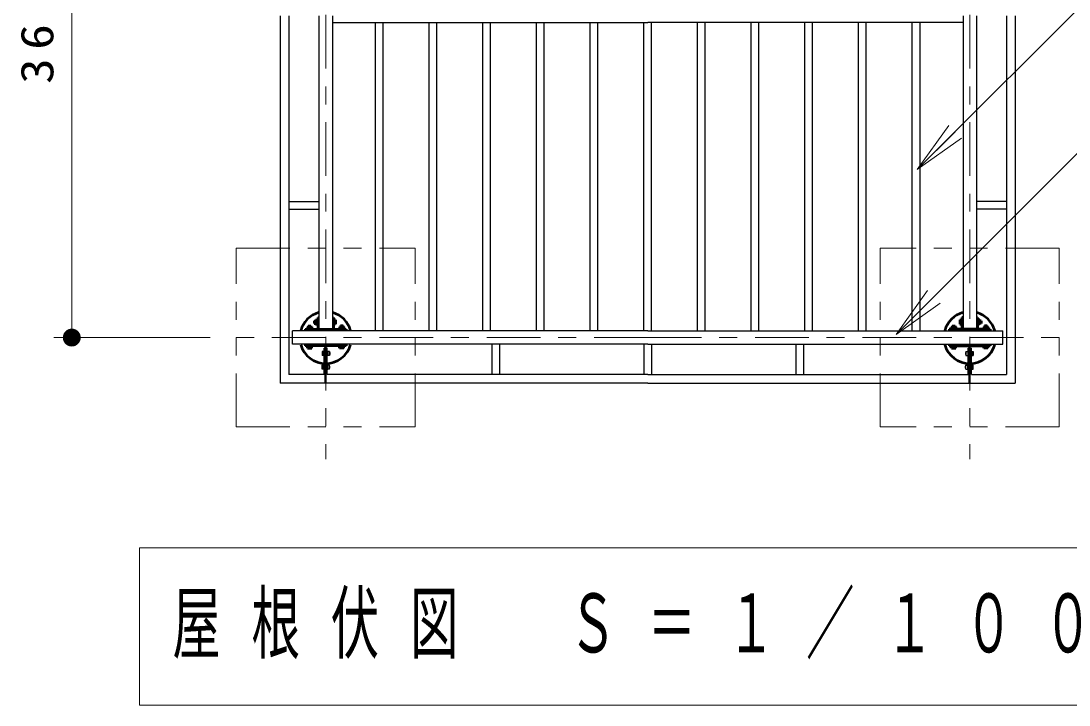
# Model space of a CAD drawing. Units: millimetres on the paper. Extents: x -365 to 0, y 0 to 257.
# Drawn here: x -332.4 to -273.8, y 157 to 195.3 of the extents above; entities that cross this region are included whole.
import ezdxf

# ---------------------------------------------------------------- set-up
doc = ezdxf.new("R2010")
doc.units = ezdxf.units.MM
doc.linetypes.add('USER2', pattern=[6, 3, -1, 1, -1])
doc.linetypes.add('USER3', pattern=[8, 3, -1, 1, -1, 1, -1])
doc.layers.add('1_100', color=7, linetype='Continuous', lineweight=25)
doc.styles.add('ＭＳ ゴシック', font='')
doc.styles.get('ＭＳ ゴシック').set_extended_font_data('MS Gothic')

# ---------------------------------------------------------------- blocks, each defined once
blk = doc.blocks.new('filled_dot')
at = {"color": 0, "linetype": 'Continuous', "lineweight": -2, "const_width": 1.25}
blk.add_lwpolyline([(-0.625, 0, 1), (0.625, 0, 1)], format="xyb", close=True, dxfattribs=at)

msp = doc.modelspace()

# ---------------------------------------------------------------- linework, layer by layer
at = {"layer": '1_100', "linetype": 'USER2', "lineweight": 13}
for p, q in [((-315.329, 219.601), (-315.329, 170.754)), ((-279.329, 219.601), (-279.329, 170.754)), ((-297.329, 177.558), (-320.784, 177.558)), ((-297.329, 177.558), (-273.874, 177.558))]:
    msp.add_line(p, q, dxfattribs=at)
at = {"layer": '1_100', "lineweight": 13}
for p, q in [((-329.52, 177.558), (-329.52, 213.558)), ((-282.271, 186.949), (-280.504, 189.424)), ((-282.271, 186.949), (-280.15, 189.071)), ((-279.797, 188.717), (-282.271, 186.949)), ((-283.449, 177.722), (-281.682, 180.197)), ((-283.449, 177.722), (-281.328, 179.844)), ((-280.974, 179.49), (-283.449, 177.722)), ((-321.784, 177.558), (-330.52, 177.558)), ((-325.729, 165.808), (-325.729, 157.008)), ((-268.929, 165.808), (-325.729, 165.808)), ((-325.729, 157.008), (-268.929, 157.008))]:
    msp.add_line(p, q, dxfattribs=at)
at = {"layer": '1_100'}
for p, q in [((-317.872, 195.558), (-317.872, 175.015)), ((-317.386, 195.558), (-317.386, 175.501)), ((-315.704, 195.558), (-315.704, 178.023)), ((-314.954, 195.558), (-314.954, 178.023)), ((-314.954, 195.183), (-297.329, 195.183)), ((-279.704, 195.183), (-297.329, 195.183)), ((-279.704, 195.558), (-279.704, 178.023)), ((-278.954, 195.558), (-278.954, 178.023)), ((-277.272, 195.558), (-277.272, 175.501)), ((-276.786, 195.558), (-276.786, 175.015)), ((-317.386, 185.172), (-315.729, 185.172)), ((-277.272, 185.172), (-278.929, 185.172)), ((-317.386, 184.745), (-315.729, 184.745)), ((-277.272, 184.745), (-278.929, 184.745)), ((-317.179, 177.183), (-317.179, 177.933)), ((-297.329, 177.933), (-317.179, 177.933)), ((-297.329, 177.933), (-277.479, 177.933)), ((-277.479, 177.183), (-277.479, 177.933)), ((-297.329, 177.183), (-317.179, 177.183)), ((-315.359, 176.968), (-315.419, 176.968)), ((-315.419, 175.501), (-315.419, 176.968)), ((-315.359, 175.015), (-315.359, 177.093)), ((-315.299, 175.015), (-315.299, 177.093)), ((-315.239, 176.968), (-315.299, 176.968)), ((-315.239, 175.501), (-315.239, 176.968)), ((-306.042, 177.158), (-306.042, 175.501)), ((-305.615, 177.158), (-305.615, 175.501)), ((-297.542, 177.158), (-297.542, 175.501)), ((-297.329, 177.183), (-277.479, 177.183)), ((-297.115, 177.158), (-297.115, 175.501)), ((-289.042, 177.158), (-289.042, 175.501)), ((-288.615, 177.158), (-288.615, 175.501)), ((-279.419, 175.501), (-279.419, 176.968)), ((-279.419, 176.968), (-279.359, 176.968)), ((-279.359, 175.015), (-279.359, 177.093)), ((-279.299, 175.015), (-279.299, 177.093)), ((-279.299, 176.968), (-279.239, 176.968)), ((-279.239, 175.501), (-279.239, 176.968)), ((-315.442, 176.778), (-315.522, 176.778)), ((-315.522, 176.778), (-315.522, 176.559)), ((-315.442, 176.559), (-315.522, 176.559)), ((-315.419, 176.788), (-315.442, 176.788)), ((-315.442, 176.788), (-315.442, 176.548)), ((-315.419, 176.548), (-315.442, 176.548)), ((-315.216, 176.788), (-315.239, 176.788)), ((-315.216, 176.548), (-315.239, 176.548)), ((-315.216, 176.788), (-315.216, 176.548)), ((-315.116, 176.778), (-315.216, 176.778)), ((-315.116, 176.559), (-315.216, 176.559)), ((-315.116, 176.778), (-315.116, 176.559)), ((-315.097, 176.728), (-315.116, 176.728)), ((-315.097, 176.608), (-315.116, 176.608)), ((-315.092, 176.728), (-315.092, 176.608)), ((-279.566, 176.728), (-279.566, 176.608)), ((-279.56, 176.728), (-279.542, 176.728)), ((-279.56, 176.608), (-279.542, 176.608)), ((-279.542, 176.778), (-279.442, 176.778)), ((-279.542, 176.778), (-279.542, 176.559)), ((-279.542, 176.559), (-279.442, 176.559)), ((-279.442, 176.788), (-279.419, 176.788)), ((-279.442, 176.788), (-279.442, 176.548)), ((-279.442, 176.548), (-279.419, 176.548)), ((-279.239, 176.788), (-279.216, 176.788)), ((-279.239, 176.548), (-279.216, 176.548)), ((-279.216, 176.788), (-279.216, 176.548)), ((-279.216, 176.778), (-279.136, 176.778)), ((-279.216, 176.559), (-279.136, 176.559)), ((-279.136, 176.778), (-279.136, 176.559)), ((-315.442, 176.011), (-315.522, 176.011)), ((-315.522, 175.792), (-315.522, 176.011)), ((-315.442, 175.792), (-315.522, 175.792)), ((-315.419, 176.021), (-315.442, 176.021)), ((-315.442, 175.781), (-315.442, 176.021)), ((-315.419, 175.781), (-315.442, 175.781)), ((-315.216, 176.021), (-315.239, 176.021)), ((-315.216, 175.781), (-315.239, 175.781)), ((-315.216, 175.781), (-315.216, 176.021)), ((-315.116, 176.011), (-315.216, 176.011)), ((-315.116, 175.792), (-315.216, 175.792)), ((-315.116, 175.792), (-315.116, 176.011)), ((-315.097, 175.961), (-315.116, 175.961)), ((-315.097, 175.841), (-315.116, 175.841)), ((-315.092, 175.841), (-315.092, 175.961)), ((-279.566, 175.841), (-279.566, 175.961)), ((-279.56, 175.961), (-279.542, 175.961)), ((-279.56, 175.841), (-279.542, 175.841)), ((-279.542, 176.011), (-279.442, 176.011)), ((-279.542, 175.792), (-279.542, 176.011)), ((-279.542, 175.792), (-279.442, 175.792)), ((-279.442, 176.021), (-279.419, 176.021)), ((-279.442, 175.781), (-279.442, 176.021)), ((-279.442, 175.781), (-279.419, 175.781)), ((-279.239, 176.021), (-279.216, 176.021)), ((-279.239, 175.781), (-279.216, 175.781)), ((-279.216, 175.781), (-279.216, 176.021)), ((-279.216, 176.011), (-279.136, 176.011)), ((-279.216, 175.792), (-279.136, 175.792)), ((-279.136, 175.792), (-279.136, 176.011)), ((-315.419, 175.501), (-317.386, 175.501)), ((-297.329, 175.501), (-315.239, 175.501)), ((-297.329, 175.501), (-279.419, 175.501)), ((-279.239, 175.501), (-277.272, 175.501)), ((-315.359, 175.015), (-317.872, 175.015)), ((-297.329, 175.015), (-315.299, 175.015)), ((-297.329, 175.015), (-279.359, 175.015)), ((-279.299, 175.015), (-276.786, 175.015))]:
    msp.add_line(p, q, dxfattribs=at)
at = {"layer": '1_100', "color": 40}
for p, q in [((-312.549, 177.933), (-312.549, 195.183)), ((-312.109, 177.933), (-312.109, 195.183)), ((-309.549, 177.933), (-309.549, 195.183)), ((-309.109, 177.933), (-309.109, 195.183)), ((-306.549, 177.933), (-306.549, 195.183)), ((-306.109, 177.933), (-306.109, 195.183)), ((-303.549, 177.933), (-303.549, 195.183)), ((-303.109, 177.933), (-303.109, 195.183)), ((-300.549, 177.933), (-300.549, 195.183)), ((-300.109, 177.933), (-300.109, 195.183)), ((-297.549, 177.933), (-297.549, 195.183)), ((-297.109, 177.933), (-297.109, 195.183)), ((-294.549, 177.933), (-294.549, 195.183)), ((-294.109, 177.933), (-294.109, 195.183)), ((-291.549, 177.933), (-291.549, 195.183)), ((-291.109, 177.933), (-291.109, 195.183)), ((-288.549, 177.933), (-288.549, 195.183)), ((-288.109, 177.933), (-288.109, 195.183)), ((-285.549, 177.933), (-285.549, 195.183)), ((-285.109, 177.933), (-285.109, 195.183)), ((-282.549, 177.933), (-282.549, 195.183)), ((-282.109, 177.933), (-282.109, 195.183))]:
    msp.add_line(p, q, dxfattribs=at)
at = {"layer": '1_100', "color": 2, "linetype": 'USER3', "lineweight": 13}
for p, q in [((-320.329, 172.558), (-320.329, 182.558)), ((-320.329, 182.558), (-310.329, 182.558)), ((-310.329, 172.558), (-310.329, 182.558)), ((-284.329, 172.558), (-284.329, 182.558)), ((-274.329, 182.558), (-284.329, 182.558)), ((-274.329, 172.558), (-274.329, 182.558)), ((-320.329, 172.558), (-310.329, 172.558)), ((-274.329, 172.558), (-284.329, 172.558))]:
    msp.add_line(p, q, dxfattribs=at)
at = {"layer": '1_100', "color": 140, "lineweight": 50}
for p, q in [((-316.349, 178.157), (-316.109, 178.157)), ((-316.349, 178.157), (-316.349, 178.05)), ((-316.309, 178.217), (-316.149, 178.217)), ((-316.309, 178.217), (-316.309, 178.157)), ((-316.149, 178.217), (-316.149, 178.157)), ((-316.109, 178.157), (-316.109, 178.05)), ((-315.967, 178.503), (-315.897, 178.503)), ((-315.967, 178.503), (-315.967, 178.343)), ((-315.967, 178.343), (-315.897, 178.343)), ((-315.897, 178.543), (-315.897, 178.303)), ((-315.897, 178.543), (-315.791, 178.543)), ((-315.897, 178.303), (-315.791, 178.303)), ((-315.791, 178.573), (-315.764, 178.573)), ((-315.791, 178.573), (-315.791, 178.273)), ((-315.791, 178.273), (-315.764, 178.273)), ((-315.764, 178.673), (-315.764, 178.023)), ((-315.764, 178.673), (-315.704, 178.673)), ((-314.954, 178.673), (-314.894, 178.673)), ((-314.894, 178.673), (-314.894, 178.023)), ((-314.867, 178.573), (-314.894, 178.573)), ((-314.867, 178.273), (-314.894, 178.273)), ((-314.867, 178.573), (-314.867, 178.273)), ((-314.771, 178.543), (-314.867, 178.543)), ((-314.771, 178.303), (-314.867, 178.303)), ((-314.771, 178.543), (-314.771, 178.303)), ((-314.549, 178.157), (-314.549, 178.05)), ((-314.309, 178.157), (-314.549, 178.157)), ((-314.349, 178.217), (-314.509, 178.217)), ((-314.509, 178.217), (-314.509, 178.157)), ((-314.349, 178.217), (-314.349, 178.157)), ((-314.309, 178.157), (-314.309, 178.05)), ((-280.349, 178.157), (-280.109, 178.157)), ((-280.349, 178.157), (-280.349, 178.05)), ((-280.309, 178.217), (-280.149, 178.217)), ((-280.309, 178.217), (-280.309, 178.157)), ((-280.149, 178.217), (-280.149, 178.157)), ((-280.109, 178.157), (-280.109, 178.05)), ((-279.887, 178.543), (-279.887, 178.303)), ((-279.887, 178.543), (-279.79, 178.543)), ((-279.887, 178.303), (-279.79, 178.303)), ((-279.79, 178.573), (-279.764, 178.573)), ((-279.79, 178.573), (-279.79, 178.273)), ((-279.79, 178.273), (-279.764, 178.273)), ((-279.704, 178.673), (-279.764, 178.673)), ((-279.764, 178.673), (-279.764, 178.023)), ((-278.894, 178.673), (-278.954, 178.673)), ((-278.894, 178.673), (-278.894, 178.023)), ((-278.867, 178.573), (-278.894, 178.573)), ((-278.867, 178.273), (-278.894, 178.273)), ((-278.867, 178.573), (-278.867, 178.273)), ((-278.76, 178.543), (-278.867, 178.543)), ((-278.76, 178.303), (-278.867, 178.303)), ((-278.76, 178.543), (-278.76, 178.303)), ((-278.69, 178.503), (-278.76, 178.503)), ((-278.69, 178.343), (-278.76, 178.343)), ((-278.69, 178.503), (-278.69, 178.343)), ((-278.549, 178.157), (-278.549, 178.05)), ((-278.309, 178.157), (-278.549, 178.157)), ((-278.349, 178.217), (-278.509, 178.217)), ((-278.509, 178.217), (-278.509, 178.157)), ((-278.349, 178.217), (-278.349, 178.157)), ((-278.309, 178.157), (-278.309, 178.05)), ((-316.479, 178.023), (-314.179, 178.023)), ((-316.479, 178.023), (-316.479, 177.933)), ((-316.379, 178.05), (-316.379, 178.023)), ((-316.379, 178.05), (-316.079, 178.05)), ((-316.079, 178.05), (-316.079, 178.023)), ((-314.279, 178.05), (-314.579, 178.05)), ((-314.579, 178.05), (-314.579, 178.023)), ((-314.279, 178.05), (-314.279, 178.023)), ((-314.179, 178.023), (-314.179, 177.933)), ((-278.179, 178.023), (-280.479, 178.023)), ((-280.479, 178.023), (-280.479, 177.933)), ((-280.379, 178.05), (-280.379, 178.023)), ((-280.379, 178.05), (-280.079, 178.05)), ((-280.079, 178.05), (-280.079, 178.023)), ((-278.279, 178.05), (-278.579, 178.05)), ((-278.579, 178.05), (-278.579, 178.023)), ((-278.279, 178.05), (-278.279, 178.023)), ((-278.179, 178.023), (-278.179, 177.933)), ((-316.479, 177.183), (-316.479, 177.093)), ((-314.179, 177.093), (-316.479, 177.093)), ((-316.379, 177.067), (-316.379, 177.093)), ((-316.379, 177.067), (-316.079, 177.067)), ((-316.349, 176.97), (-316.349, 177.067)), ((-316.349, 176.97), (-316.109, 176.97)), ((-316.109, 176.97), (-316.109, 177.067)), ((-316.079, 177.067), (-316.079, 177.093)), ((-314.579, 177.067), (-314.579, 177.093)), ((-314.279, 177.067), (-314.579, 177.067)), ((-314.549, 176.97), (-314.549, 177.067)), ((-314.309, 176.97), (-314.549, 176.97)), ((-314.309, 176.97), (-314.309, 177.067)), ((-314.279, 177.067), (-314.279, 177.093)), ((-314.179, 177.183), (-314.179, 177.093)), ((-280.479, 177.183), (-280.479, 177.093)), ((-280.479, 177.093), (-278.179, 177.093)), ((-280.379, 177.067), (-280.379, 177.093)), ((-280.379, 177.067), (-280.079, 177.067)), ((-280.349, 176.97), (-280.349, 177.067)), ((-280.349, 176.97), (-280.109, 176.97)), ((-280.109, 176.97), (-280.109, 177.067)), ((-280.079, 177.067), (-280.079, 177.093)), ((-278.579, 177.067), (-278.579, 177.093)), ((-278.279, 177.067), (-278.579, 177.067)), ((-278.549, 176.97), (-278.549, 177.067)), ((-278.309, 176.97), (-278.549, 176.97)), ((-278.309, 176.97), (-278.309, 177.067)), ((-278.279, 177.067), (-278.279, 177.093)), ((-278.179, 177.183), (-278.179, 177.093)), ((-315.299, 175.601), (-315.359, 175.601)), ((-279.359, 175.601), (-279.299, 175.601))]:
    msp.add_line(p, q, dxfattribs=at)
at = {"layer": '1_100', "lineweight": 13}
for points in [[(-282.271, 186.949), (-271.965, 197.256), (-241.768, 197.256)], [(-283.449, 177.722), (-272.259, 188.913), (-229.965, 188.913)]]:
    msp.add_lwpolyline(points, dxfattribs=at)
at = {"layer": '1_100', "color": 140, "lineweight": 50}
for centre, start, end in [((-315.329, 177.558), 106.0134, 163.98681), ((-315.329, 177.558), 16.0132, 73.9866), ((-279.329, 177.558), 106.0134, 163.9868), ((-279.329, 177.558), 16.01319, 73.9866), ((-315.329, 177.558), 196.0134, 343.9866), ((-279.329, 177.558), 196.0134, 343.9866)]:
    msp.add_arc(centre, 1.45, start, end, dxfattribs=at)

# ---------------------------------------------------------------- block references
at = {"layer": '1_100', "lineweight": 13, "xscale": 0.4, "yscale": 0.4, "rotation": 90}
msp.add_blockref('filled_dot', (-329.52, 177.558), dxfattribs=at)

# ---------------------------------------------------------------- texts
at = {"layer": '1_100', "insert": (-330.52, 195.558), "char_height": 1.833, "attachment_point": 8, "rotation": 90, "style": 'ＭＳ ゴシック'}
msp.add_mtext('\\T1.33;\\W1.15;3600', dxfattribs=at)
at = {"layer": '1_100', "insert": (-297.329, 161.408), "char_height": 3.299, "attachment_point": 5, "style": 'ＭＳ ゴシック'}
msp.add_mtext('\\T1.64;\\W0.6;屋根伏図\u3000Ｓ＝１／１００', dxfattribs=at)

doc.saveas('drawing.dxf')
